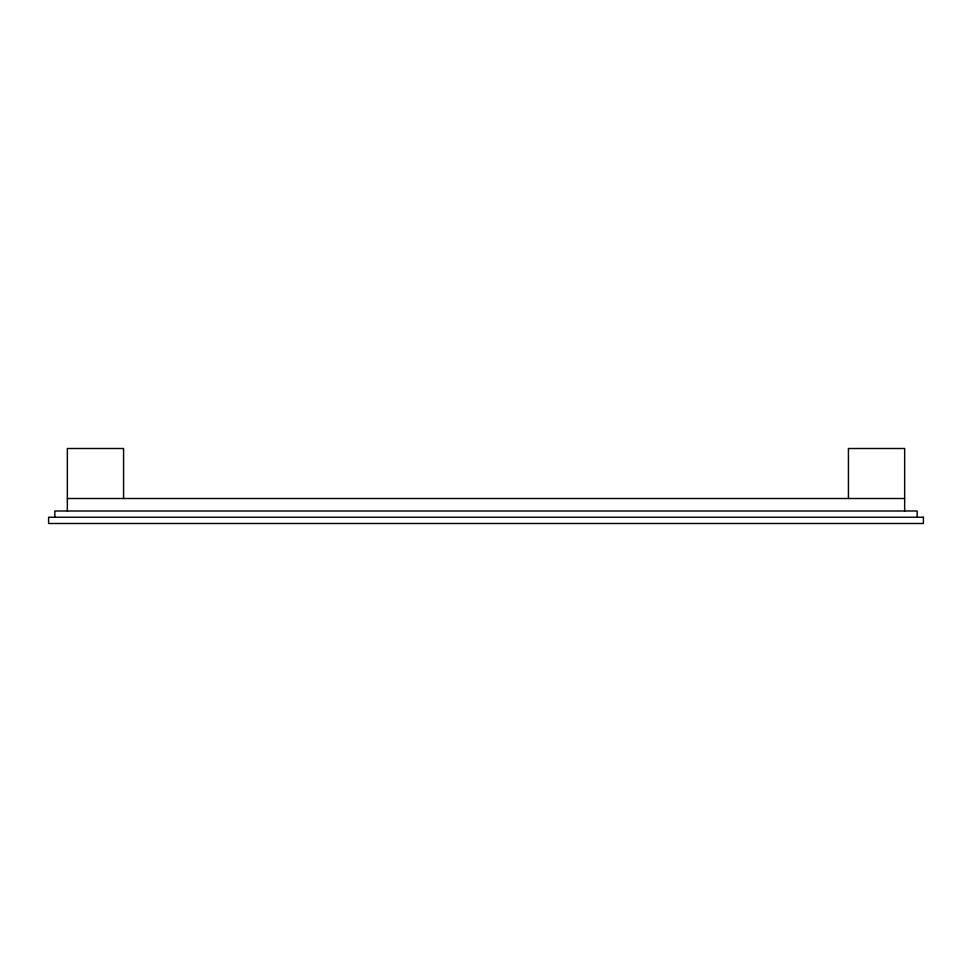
<?xml version="1.0" encoding="UTF-8"?>
<svg xmlns="http://www.w3.org/2000/svg" width="972" height="972" viewBox="0 0 972 972"><rect width="100%" height="100%" fill="white"/><g stroke="black" fill="none" stroke-linecap="round" stroke-linejoin="round"><path stroke-width="1.46" d="M67.347 498.502L904.653 498.502M917.155 517.238L917.155 510.993L54.845 510.993L54.845 517.238M904.653 510.993L904.653 448.505L848.422 448.505L848.422 498.502M123.578 498.502L123.578 448.505L67.347 448.505L67.347 510.993M923.4 517.238L48.6 517.238L48.6 523.495L923.4 523.495L923.4 517.238"/></g></svg>
